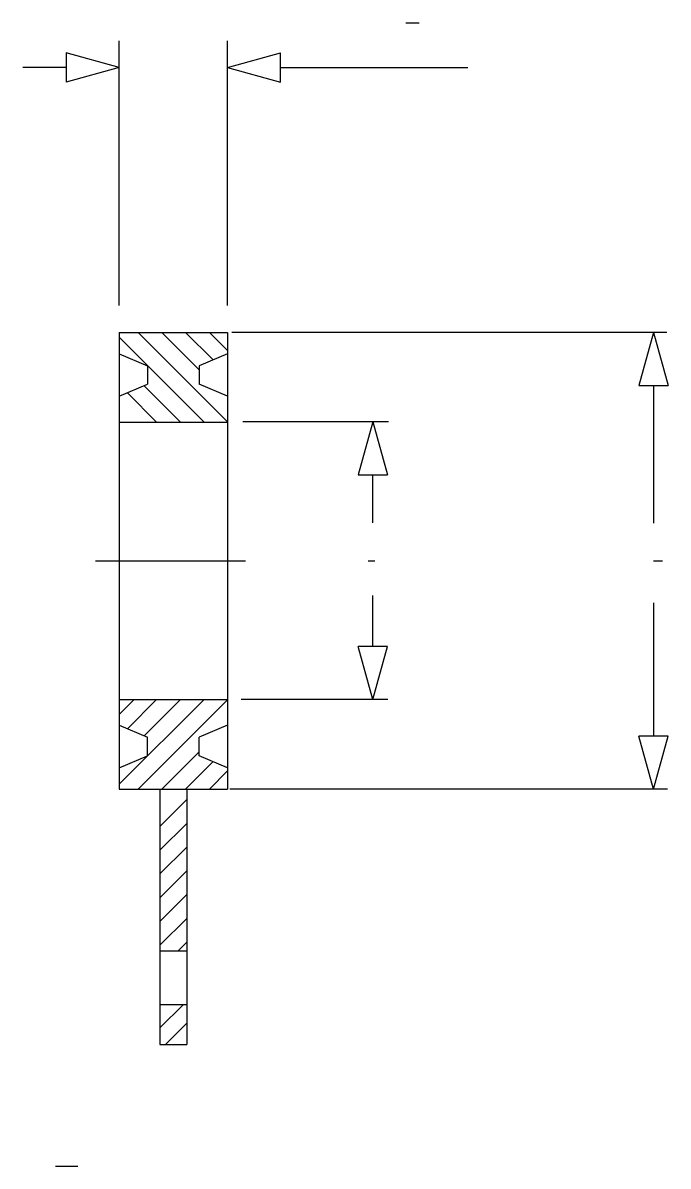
# Model space of a CAD drawing. Extents: x 321 to 2090, y 310 to 963.
# Drawn here: x 1259 to 1547, y 452 to 963 of the extents above; entities that cross this region are included whole.
import ezdxf

# ---------------------------------------------------------------- set-up
doc = ezdxf.new("R2010")
doc.units = 0
doc.header["$MEASUREMENT"] = 0
doc.layers.add('1', color=7, linetype='CONTINUOUS')
doc.layers.add('4', color=7, linetype='CONTINUOUS')

msp = doc.modelspace()

# ---------------------------------------------------------------- linework, layer by layer
at = {"layer": '1', "color": 4, "linetype": 'Continuous'}
for p, q in [((1339.48, 784.53), (1301.58, 822.43)), ((1349.98, 784.64), (1310.04, 824.58)), ((1337.31, 807.92), (1320.64, 824.58)), ((1343.52, 812.31), (1331.25, 824.58)), ((1349.98, 816.46), (1341.86, 824.58)), ((1318.27, 784.53), (1305.21, 797.58)), ((1328.88, 784.53), (1312.66, 800.74)), ((1339.48, 660.64), (1301.58, 622.73)), ((1308.26, 660.64), (1301.58, 653.96)), ((1318.27, 660.64), (1305.21, 647.58)), ((1349.98, 660.52), (1310.04, 620.58)), ((1328.88, 660.64), (1312.66, 644.42)), ((1337.31, 637.24), (1320.64, 620.58)), ((1343.52, 632.85), (1331.25, 620.58)), ((1349.98, 628.7), (1341.86, 620.58)), ((1319.78, 603.9), (1331.78, 615.9)), ((1319.78, 593.29), (1331.78, 605.29)), ((1319.78, 582.68), (1331.78, 594.68)), ((1319.78, 572.08), (1331.78, 584.08)), ((1319.78, 561.47), (1331.78, 573.47)), ((1319.78, 550.86), (1331.78, 562.86)), ((1327.9, 548.38), (1331.78, 552.26)), ((1319.78, 513.92), (1330.24, 524.38)), ((1322.25, 506.58), (1331.78, 516.1))]:
    msp.add_line(p, q, dxfattribs=at)
at = {"layer": '4', "color": 5, "linetype": 'Continuous'}
for p, q in [((1429.6, 962.83), (1435.6, 962.83)), ((1412.72, 722.58), (1415.72, 722.58)), ((1540.22, 722.58), (1544.22, 722.58))]:
    msp.add_line(p, q, dxfattribs=at)
at = {"layer": '4', "color": 3, "linetype": 'Continuous'}
for p, q in [((1301.61, 836.58), (1301.61, 954.83)), ((1349.94, 836.58), (1349.94, 954.83)), ((1301.61, 942.83), (1277.9, 949.39)), ((1277.9, 949.39), (1277.9, 936.27)), ((1349.94, 942.83), (1373.66, 949.39)), ((1373.66, 936.27), (1373.66, 949.39)), ((1277.9, 942.83), (1258.53, 942.83)), ((1301.61, 942.83), (1277.9, 936.27)), ((1349.94, 942.83), (1373.66, 936.27)), ((1373.66, 942.83), (1457.28, 942.83)), ((1546.13, 824.58), (1351.89, 824.58)), ((1540.22, 824.58), (1533.66, 800.87)), ((1540.22, 824.58), (1546.77, 800.87)), ((1533.66, 800.87), (1546.77, 800.87)), ((1540.22, 800.87), (1540.22, 739.34)), ((1421.91, 784.6), (1356.73, 784.6)), ((1414.92, 784.6), (1408.36, 760.89)), ((1414.92, 784.6), (1421.47, 760.89)), ((1408.36, 760.89), (1421.47, 760.89)), ((1414.92, 739.56), (1414.92, 760.89)), ((1414.92, 684.4), (1414.92, 707.14)), ((1540.22, 703.77), (1540.22, 644.29)), ((1414.92, 660.56), (1408.36, 684.27)), ((1421.47, 684.27), (1408.36, 684.27)), ((1414.92, 660.56), (1421.47, 684.27)), ((1421.59, 660.56), (1356.09, 660.56)), ((1540.22, 620.58), (1533.66, 644.29)), ((1546.77, 644.29), (1533.66, 644.29)), ((1540.22, 620.58), (1546.77, 644.29)), ((1546.45, 620.58), (1350.93, 620.58))]:
    msp.add_line(p, q, dxfattribs=at)
at = {"layer": '4', "color": 7, "linetype": 'Continuous'}
for p, q in [((1301.58, 824.58), (1349.98, 824.58)), ((1301.58, 824.58), (1301.58, 620.58)), ((1301.58, 822.43), (1301.58, 807.15)), ((1349.98, 824.58), (1349.98, 620.58)), ((1301.58, 815.05), (1314.25, 809.68)), ((1349.98, 815.05), (1337.31, 809.68)), ((1314.25, 809.68), (1314.25, 801.42)), ((1337.31, 809.68), (1337.31, 801.42)), ((1301.58, 796.04), (1314.25, 801.42)), ((1349.98, 796.04), (1337.31, 801.42)), ((1301.58, 784.53), (1349.98, 784.53)), ((1301.58, 660.64), (1349.98, 660.64)), ((1301.58, 649.12), (1314.25, 643.74)), ((1349.98, 649.12), (1337.31, 643.74)), ((1314.25, 635.49), (1314.25, 643.74)), ((1337.31, 635.49), (1337.31, 643.74)), ((1301.58, 630.11), (1314.25, 635.49)), ((1349.98, 630.11), (1337.31, 635.49)), ((1301.58, 620.58), (1349.98, 620.58)), ((1319.78, 620.58), (1319.78, 506.58)), ((1331.78, 620.58), (1331.78, 506.58)), ((1319.78, 548.38), (1331.78, 548.38)), ((1319.78, 524.38), (1331.78, 524.38)), ((1319.78, 506.58), (1331.78, 506.58))]:
    msp.add_line(p, q, dxfattribs=at)
at = {"layer": '4', "color": 4, "linetype": 'Continuous'}
msp.add_line((1290.91, 722.58), (1357.99, 722.58), dxfattribs=at)
at = {"layer": '4', "color": 2, "linetype": 'Continuous'}
msp.add_line((1273.08, 452.2), (1283.08, 452.2), dxfattribs=at)

doc.saveas('drawing.dxf')
